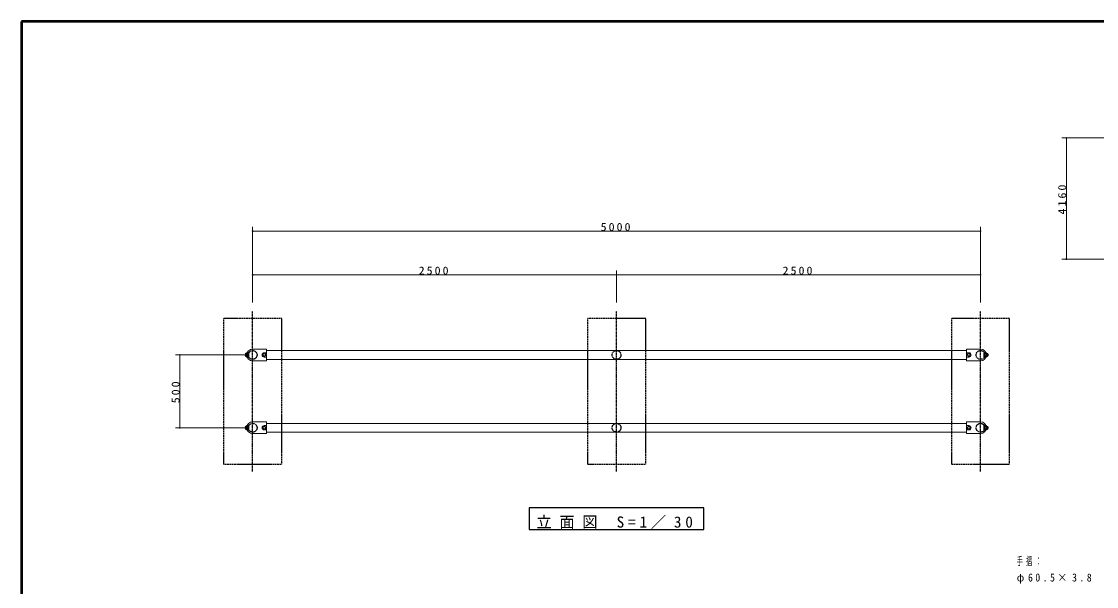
# Model space of a CAD drawing. Units: millimetres at full size, with parts at other scales. Extents: x -11724 to 0, y -1438 to 8010.
# Drawn here: x -11550 to -4165, y 4129 to 8010 of the extents above; entities that cross this region are included whole.
import ezdxf

# ---------------------------------------------------------------- set-up
doc = ezdxf.new("R2010")
doc.units = ezdxf.units.MM
doc.linetypes.add('USER2', pattern=[6, 3, -1, 1, -1])
doc.linetypes.add('USER4', pattern=[8, 5, -3])
for name, color, linetype, lineweight in [('A3図枠', 7, 'Continuous', 25), ('線', 2, 'Continuous', 25), ('補助', 2, 'Continuous', 25)]:
    doc.layers.add(name, color=color, linetype=linetype, lineweight=lineweight)
doc.styles.add('ＭＳ ゴシック', font='')
doc.styles.get('ＭＳ ゴシック').set_extended_font_data('MS Gothic')

# ---------------------------------------------------------------- blocks, each defined once
blk = doc.blocks.new('dimension_origin')
at = {"color": 0, "linetype": 'Continuous', "lineweight": -2}
blk.add_circle((0, 0), 1.25, dxfattribs=at)

msp = doc.modelspace()

# ---------------------------------------------------------------- linework, layer by layer
at = {"layer": 'A3図枠', "lineweight": 50}
for p, q in [((-11550, 8010), (-11550, 0)), ((0, 8010), (-11550, 8010))]:
    msp.add_line(p, q, dxfattribs=at)
at = {"layer": '線', "color": 20, "linetype": 'USER2'}
for p, q in [((-9962.187, 4919.75), (-9962.187, 6019.75)), ((-7462.187, 4919.75), (-7462.187, 6019.75)), ((-4962.187, 4919.75), (-4962.187, 6019.75))]:
    msp.add_line(p, q, dxfattribs=at)
at = {"layer": '線', "color": 7, "lineweight": 13}
for p, q in [((-9868.187, 5760.25), (-9961.937, 5760.25)), ((-5056.187, 5760.25), (-4962.437, 5760.25)), ((-10004.437, 5705.75), (-10004.437, 5733.75)), ((-10003.437, 5734.75), (-9999.557, 5734.75)), ((-10003.437, 5704.75), (-9999.557, 5704.75)), ((-9867.187, 5734.75), (-9882.187, 5734.75)), ((-9867.187, 5704.75), (-9882.187, 5704.75)), ((-9867.187, 5680.25), (-9867.187, 5759.25)), ((-9867.187, 5750), (-5057.187, 5750)), ((-9867.187, 5689.5), (-5057.187, 5689.5)), ((-5057.187, 5680.25), (-5057.187, 5759.25)), ((-5057.187, 5734.75), (-5042.187, 5734.75)), ((-5057.187, 5704.75), (-5042.187, 5704.75)), ((-4920.937, 5734.75), (-4924.817, 5734.75)), ((-4920.937, 5704.75), (-4924.817, 5704.75)), ((-4919.937, 5705.75), (-4919.937, 5733.75)), ((-9868.187, 5679.25), (-9961.937, 5679.25)), ((-5056.187, 5679.25), (-4962.437, 5679.25)), ((-9868.187, 5260.25), (-9961.937, 5260.25)), ((-9867.187, 5180.25), (-9867.187, 5259.25)), ((-9867.187, 5250), (-5057.187, 5250)), ((-5057.187, 5180.25), (-5057.187, 5259.25)), ((-5056.187, 5260.25), (-4962.437, 5260.25)), ((-10004.437, 5205.75), (-10004.437, 5233.75)), ((-10003.437, 5234.75), (-9999.557, 5234.75)), ((-10003.437, 5204.75), (-9999.557, 5204.75)), ((-9868.187, 5179.25), (-9961.937, 5179.25)), ((-9867.187, 5234.75), (-9882.187, 5234.75)), ((-9867.187, 5204.75), (-9882.187, 5204.75)), ((-9867.187, 5189.5), (-5057.187, 5189.5)), ((-5057.187, 5234.75), (-5042.187, 5234.75)), ((-5057.187, 5204.75), (-5042.187, 5204.75)), ((-5056.187, 5179.25), (-4962.437, 5179.25)), ((-4920.937, 5234.75), (-4924.817, 5234.75)), ((-4920.937, 5204.75), (-4924.817, 5204.75)), ((-4919.937, 5205.75), (-4919.937, 5233.75))]:
    msp.add_line(p, q, dxfattribs=at)
at = {"layer": '線'}
for p, q in [((-10014.287, 5715.75), (-10014.287, 5723.75)), ((-10008.937, 5728.4), (-10009.937, 5728.4)), ((-10009.937, 5711.1), (-10009.937, 5728.4)), ((-10008.937, 5711.1), (-10009.937, 5711.1)), ((-10008.937, 5710.55), (-10008.937, 5728.95)), ((-10006.437, 5728.95), (-10008.937, 5728.95)), ((-10008.937, 5711.1), (-10008.937, 5728.4)), ((-10008.937, 5720.551), (-10006.437, 5719.881)), ((-10008.937, 5719.619), (-10006.437, 5718.949)), ((-10006.437, 5710.55), (-10008.937, 5710.55)), ((-10004.437, 5729.75), (-10006.437, 5729.75)), ((-10006.437, 5729.75), (-10006.437, 5709.75)), ((-10006.437, 5710.55), (-10006.437, 5728.95)), ((-10004.437, 5709.75), (-10006.437, 5709.75)), ((-10004.437, 5729.75), (-10004.437, 5709.75)), ((-9994.787, 5734.75), (-9987.539, 5734.75)), ((-9994.787, 5704.75), (-9994.787, 5734.75)), ((-9994.787, 5704.75), (-9987.539, 5704.75)), ((-9988.777, 5704.75), (-9988.777, 5734.75)), ((-9987.539, 5704.75), (-9987.539, 5734.75)), ((-4929.587, 5734.75), (-4936.835, 5734.75)), ((-4936.835, 5704.75), (-4936.835, 5734.75)), ((-4929.587, 5704.75), (-4936.835, 5704.75)), ((-4935.597, 5704.75), (-4935.597, 5734.75)), ((-4929.587, 5704.75), (-4929.587, 5734.75)), ((-4919.937, 5729.75), (-4917.937, 5729.75)), ((-4919.937, 5729.75), (-4919.937, 5709.75)), ((-4919.937, 5709.75), (-4917.937, 5709.75)), ((-4917.937, 5729.75), (-4917.937, 5709.75)), ((-4917.937, 5710.55), (-4917.937, 5728.95)), ((-4917.937, 5728.95), (-4915.437, 5728.95)), ((-4915.437, 5720.551), (-4917.937, 5719.881)), ((-4915.437, 5719.619), (-4917.937, 5718.949)), ((-4917.937, 5710.55), (-4915.437, 5710.55)), ((-4915.437, 5710.55), (-4915.437, 5728.95)), ((-4915.437, 5728.4), (-4914.437, 5728.4)), ((-4915.437, 5711.1), (-4915.437, 5728.4)), ((-4915.437, 5711.1), (-4914.437, 5711.1)), ((-4914.437, 5711.1), (-4914.437, 5728.4)), ((-4910.087, 5715.75), (-4910.087, 5723.75)), ((-10014.287, 5215.75), (-10014.287, 5223.75)), ((-10008.937, 5228.4), (-10009.937, 5228.4)), ((-10009.937, 5211.1), (-10009.937, 5228.4)), ((-10008.937, 5211.1), (-10009.937, 5211.1)), ((-10008.937, 5210.55), (-10008.937, 5228.95)), ((-10006.437, 5228.95), (-10008.937, 5228.95)), ((-10008.937, 5211.1), (-10008.937, 5228.4)), ((-10008.937, 5220.551), (-10006.437, 5219.881)), ((-10008.937, 5219.619), (-10006.437, 5218.949)), ((-10006.437, 5210.55), (-10008.937, 5210.55)), ((-10004.437, 5229.75), (-10006.437, 5229.75)), ((-10006.437, 5229.75), (-10006.437, 5209.75)), ((-10006.437, 5210.55), (-10006.437, 5228.95)), ((-10004.437, 5209.75), (-10006.437, 5209.75)), ((-10004.437, 5229.75), (-10004.437, 5209.75)), ((-9994.787, 5234.75), (-9987.539, 5234.75)), ((-9994.787, 5204.75), (-9994.787, 5234.75)), ((-9994.787, 5204.75), (-9987.539, 5204.75)), ((-9988.777, 5204.75), (-9988.777, 5234.75)), ((-9987.539, 5204.75), (-9987.539, 5234.75)), ((-4929.587, 5234.75), (-4936.835, 5234.75)), ((-4936.835, 5204.75), (-4936.835, 5234.75)), ((-4929.587, 5204.75), (-4936.835, 5204.75)), ((-4935.597, 5204.75), (-4935.597, 5234.75)), ((-4929.587, 5204.75), (-4929.587, 5234.75)), ((-4919.937, 5229.75), (-4917.937, 5229.75)), ((-4919.937, 5229.75), (-4919.937, 5209.75)), ((-4919.937, 5209.75), (-4917.937, 5209.75)), ((-4917.937, 5229.75), (-4917.937, 5209.75)), ((-4917.937, 5210.55), (-4917.937, 5228.95)), ((-4917.937, 5228.95), (-4915.437, 5228.95)), ((-4915.437, 5220.551), (-4917.937, 5219.881)), ((-4915.437, 5219.619), (-4917.937, 5218.949)), ((-4917.937, 5210.55), (-4915.437, 5210.55)), ((-4915.437, 5210.55), (-4915.437, 5228.95)), ((-4915.437, 5228.4), (-4914.437, 5228.4)), ((-4915.437, 5211.1), (-4915.437, 5228.4)), ((-4915.437, 5211.1), (-4914.437, 5211.1)), ((-4914.437, 5211.1), (-4914.437, 5228.4)), ((-4910.087, 5215.75), (-4910.087, 5223.75))]:
    msp.add_line(p, q, dxfattribs=at)
at = {"layer": '線', "color": 4, "linetype": 'USER4'}
for points in [[(-10162.187, 4969.75), (-9762.187, 4969.75), (-9762.187, 5969.75), (-10162.187, 5969.75)], [(-7662.187, 4969.75), (-7262.187, 4969.75), (-7262.187, 5969.75), (-7662.187, 5969.75)], [(-5162.187, 4969.75), (-4762.187, 4969.75), (-4762.187, 5969.75), (-5162.187, 5969.75)]]:
    msp.add_lwpolyline(points, close=True, dxfattribs=at)
for centre in [(-9962.187, 5719.75), (-7462.187, 5719.75), (-4962.187, 5719.75), (-9962.187, 5219.75), (-7462.187, 5219.75), (-4962.187, 5219.75)]:
    msp.add_circle(centre, 30.25, dxfattribs=at)
at = {"layer": '線'}
for centre in [(-9882.187, 5719.75), (-5042.187, 5719.75), (-9882.187, 5219.75), (-5042.187, 5219.75)]:
    msp.add_circle(centre, 10, dxfattribs=at)
at = {"layer": '線', "color": 7, "lineweight": 13}
for centre, radius, start, end in [((-9961.937, 5719.75), 40.5, 90, 270), ((-9868.187, 5759.25), 1, 0, 90), ((-5056.187, 5759.25), 1, 90, 180), ((-4962.437, 5719.75), 40.5, 270, 90), ((-10003.437, 5733.75), 1, 90, 180), ((-10003.437, 5705.75), 1, 180, 270), ((-9882.187, 5719.75), 15, 90, 270), ((-5042.187, 5719.75), 15, 270, 90), ((-4920.937, 5733.75), 1, 0, 90), ((-4920.937, 5705.75), 1, 270, 0), ((-9868.187, 5680.25), 1, 270, 0), ((-5056.187, 5680.25), 1, 180, 270), ((-9961.937, 5219.75), 40.5, 90, 270), ((-9868.187, 5259.25), 1, 0, 90), ((-5056.187, 5259.25), 1, 90, 180), ((-4962.437, 5219.75), 40.5, 270, 90), ((-10003.437, 5233.75), 1, 90, 180), ((-10003.437, 5205.75), 1, 180, 270), ((-9882.187, 5219.75), 15, 90, 270), ((-9868.187, 5180.25), 1, 270, 0), ((-5056.187, 5180.25), 1, 180, 270), ((-5042.187, 5219.75), 15, 270, 90), ((-4920.937, 5233.75), 1, 0, 90), ((-4920.937, 5205.75), 1, 270, 0)]:
    msp.add_arc(centre, radius, start, end, dxfattribs=at)
at = {"layer": '線'}
for centre, start, end in [((-10005.351, 5719.75), 117.93242, 155.88589), ((-10005.351, 5719.75), 204.11411, 242.06758), ((-4919.023, 5719.75), 24.11411, 62.06758), ((-4919.023, 5719.75), 297.93242, 335.88589), ((-10005.351, 5219.75), 117.93242, 155.88589), ((-10005.351, 5219.75), 204.11411, 242.06758), ((-4919.023, 5219.75), 24.11411, 62.06758), ((-4919.023, 5219.75), 297.93242, 335.88589)]:
    msp.add_arc(centre, 9.791, start, end, dxfattribs=at)
at = {"layer": '補助', "lineweight": 13}
for p, q in [((-3632.445, 7210), (-4402.445, 7210)), ((-4372.445, 6377.9), (-4372.445, 7210)), ((-9962.187, 6079.75), (-9962.187, 6599.75)), ((-4962.187, 6079.75), (-4962.187, 6599.75)), ((-9962.187, 6569.75), (-4962.187, 6569.75)), ((-3632.445, 6377.9), (-4402.445, 6377.9)), ((-9962.187, 6079.75), (-9962.187, 6299.75)), ((-7462.187, 6079.75), (-7462.187, 6299.75)), ((-7462.187, 6079.75), (-7462.187, 6299.75)), ((-4962.187, 6079.75), (-4962.187, 6299.75)), ((-9962.187, 6269.75), (-7462.187, 6269.75)), ((-7462.187, 6269.75), (-4962.187, 6269.75)), ((-10022.187, 5719.75), (-10492.187, 5719.75)), ((-10462.187, 5219.75), (-10462.187, 5719.75)), ((-10022.187, 5219.75), (-10492.187, 5219.75))]:
    msp.add_line(p, q, dxfattribs=at)
at = {"layer": '補助'}
msp.add_lwpolyline([(-8062.187, 4669.75), (-8062.187, 4519.75), (-6862.187, 4519.75), (-6862.187, 4669.75)], close=True, dxfattribs=at)

# ---------------------------------------------------------------- block references
at = {"layer": '補助', "lineweight": 13, "xscale": 2, "yscale": 2}
for p, rotation in [((-4372.445, 7210), 270), ((-4962.187, 6569.75), 180), ((-4372.445, 6377.9), 90), ((-7462.187, 6269.75), 180), ((-4962.187, 6269.75), 180), ((-10462.187, 5719.75), 270), ((-10462.187, 5219.75), 90)]:
    msp.add_blockref('dimension_origin', p, dxfattribs=dict(at, rotation=rotation))
for p in [(-9962.187, 6569.75), (-9962.187, 6269.75), (-7462.187, 6269.75)]:
    msp.add_blockref('dimension_origin', p, dxfattribs=at)

# ---------------------------------------------------------------- texts
at = {"layer": '補助', "char_height": 54.99, "attachment_point": 8, "rotation": 90, "style": 'ＭＳ ゴシック'}
for s, insert in [('\\T1.33;\\W1.1;4160', (-4373.445, 6793.95)), ('\\T1.33;\\W1.1;500', (-10463.187, 5469.75))]:
    msp.add_mtext(s, dxfattribs=dict(at, insert=insert))
at = {"layer": '補助', "style": 'ＭＳ ゴシック'}
for s, insert, char_height, attachment_point in [('\\T1.33;\\W1.1;5000', (-7462.187, 6570.75), 54.99, 8), ('\\T1.33;\\W1.1;2500', (-8712.187, 6270.75), 54.99, 8), ('\\T1.33;\\W1.1;2500', (-6212.187, 6270.75), 54.99, 8), ('\\T1.5;立面図\\~S=1／30', (-7462.187, 4524.75), 76.98, 8), ('\\T1.5;\\W0.55;手摺：', (-4712.812, 4331.25), 54.99, 1), ('\\T1.5;\\W0.9;φ60.5×3.8', (-4712.812, 4218.75), 54.99, 1)]:
    msp.add_mtext(s, dxfattribs=dict(at, insert=insert, char_height=char_height, attachment_point=attachment_point))

doc.saveas('drawing.dxf')
